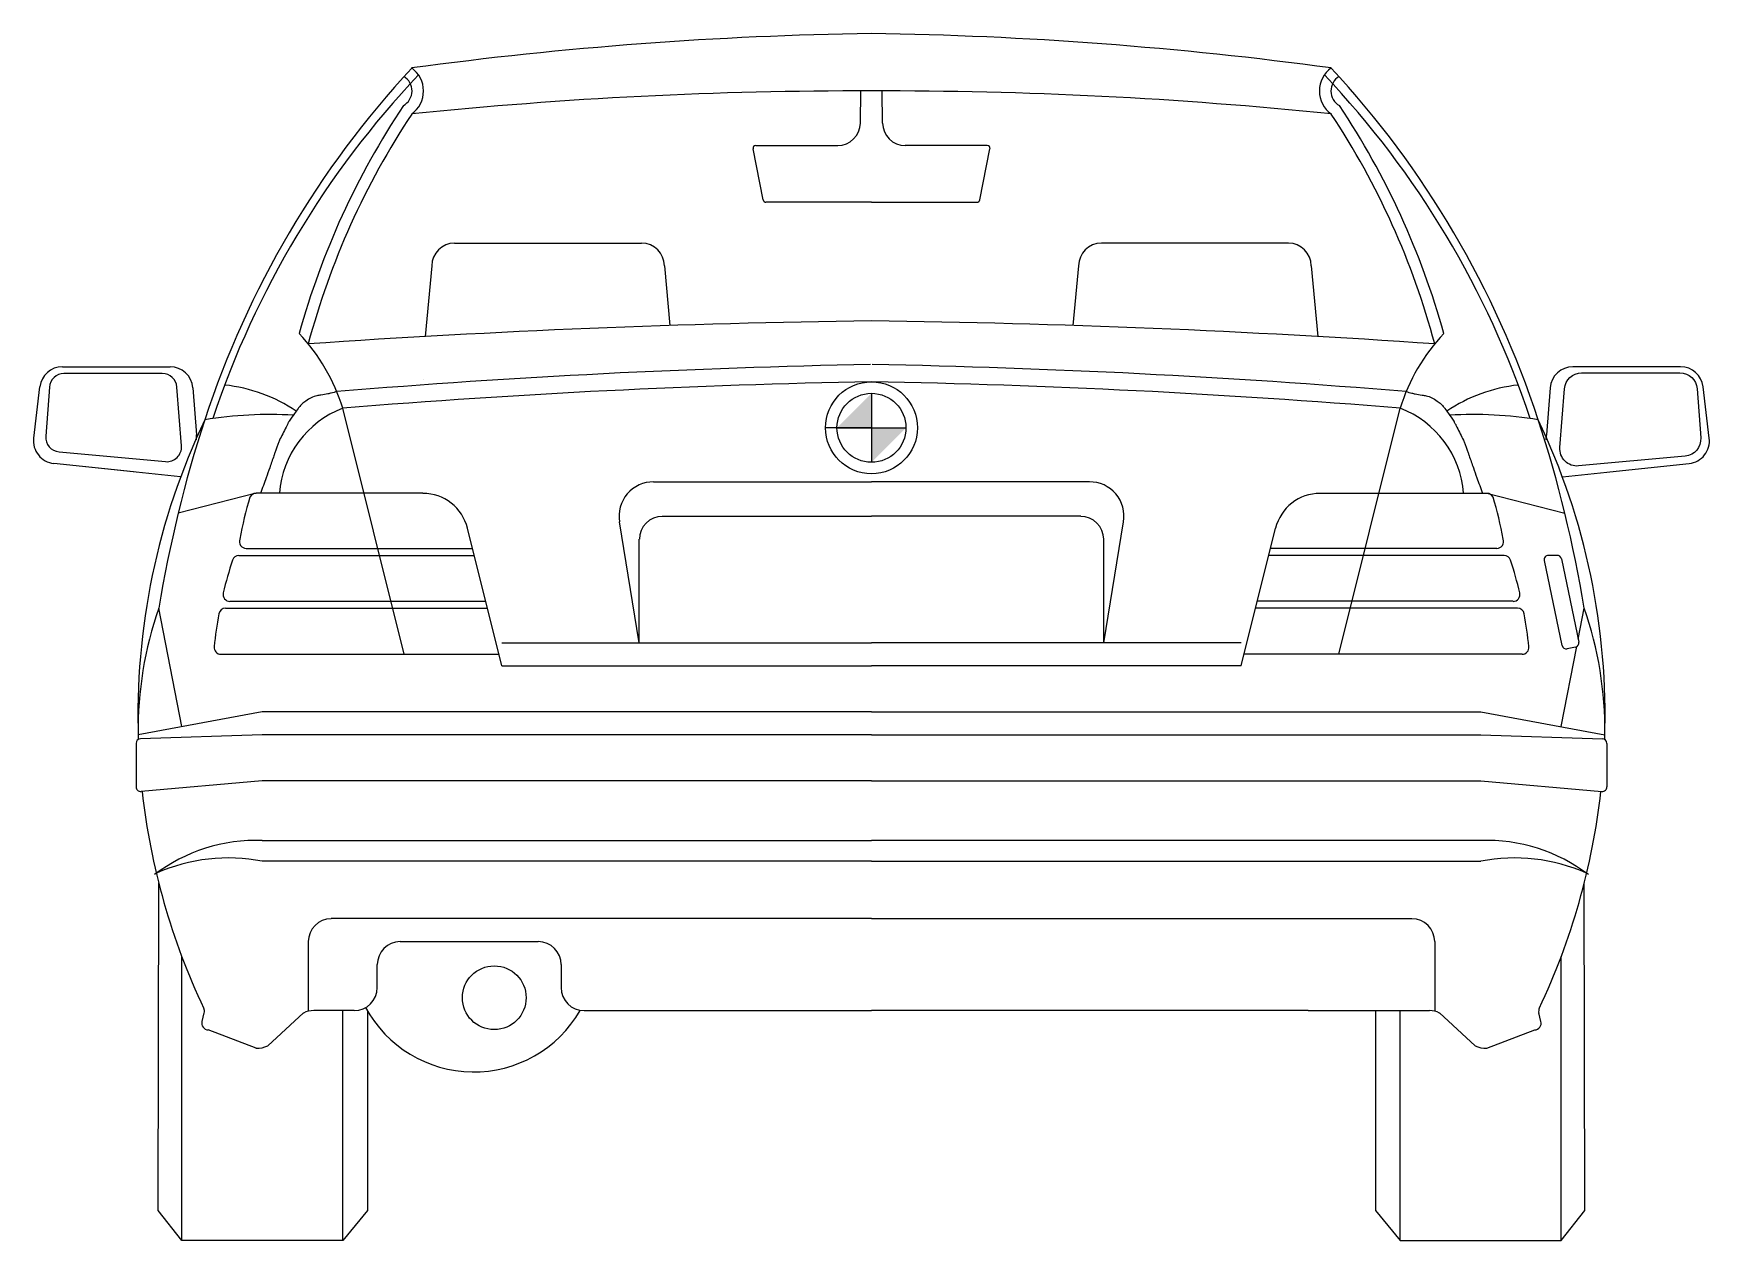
# Model space of a CAD drawing. Extents: x -97 to 98, y 0 to 141.
import ezdxf

# ---------------------------------------------------------------- set-up
doc = ezdxf.new("R2010")
doc.units = 0
doc.header["$LTSCALE"] = 50
doc.header["$MEASUREMENT"] = 0
doc.layers.get('0').update_dxf_attribs({"linetype": 'CONTINUOUS'})

msp = doc.modelspace()

# ---------------------------------------------------------------- linework, layer by layer
at = {"color": 0, "linetype": 'ByBlock'}
for p, q in [((-0.86, 130.31), (-0.82, 134.06)), ((1.73, 130.31), (1.68, 134.06)), ((-12.19, 121.35), (-13.38, 127.3)), ((-13.06, 127.7), (-3.51, 127.7)), ((13.93, 127.7), (4.37, 127.7)), ((13.06, 121.35), (14.25, 127.3)), ((0.43, 121.08), (-11.87, 121.08)), ((0.43, 121.08), (12.73, 121.08)), ((-48.19, 116.31), (-26.37, 116.31)), ((49.06, 116.31), (27.24, 116.31)), ((-50.84, 113.66), (-51.61, 105.43)), ((-23.72, 113.66), (-23.07, 106.71)), ((24.59, 113.66), (23.93, 106.71)), ((51.71, 113.66), (52.48, 105.43)), ((-93.92, 101.89), (-81.36, 101.89)), ((94.79, 101.89), (82.23, 101.89)), ((-51.84, 100.43), (-51.84, 100.43)), ((52.7, 100.43), (52.7, 100.43)), ((-97.27, 93.58), (-96.55, 99.56)), ((-78.72, 99.45), (-78.3, 93.95)), ((0.43, 98.8), (0.43, 90.76)), ((79.59, 99.45), (79.17, 93.95)), ((98.14, 93.58), (97.42, 99.56)), ((-54.05, 68.37), (-61.23, 97.06)), ((54.92, 68.37), (62.09, 97.06)), ((-78.27, 93.39), (-78.3, 93.95)), ((0.43, 94.78), (-4.93, 94.78)), ((-3.59, 94.78), (4.46, 94.78)), ((79.13, 93.39), (79.17, 93.95)), ((-80.14, 89.06), (-94.92, 90.63)), ((-85.65, 89.64), (-94.92, 90.63)), ((81, 89.06), (95.79, 90.63)), ((86.52, 89.64), (95.79, 90.63)), ((-24.99, 88.48), (0.43, 88.48)), ((25.86, 88.48), (0.43, 88.48)), ((-71.33, 87.14), (-80.42, 84.83)), ((-51.88, 87.14), (-71.33, 87.14)), ((-58.75, 87.14), (-68.94, 87.14)), ((52.75, 87.14), (72.2, 87.14)), ((59.61, 87.14), (69.8, 87.14)), ((72.2, 87.14), (81.29, 84.83)), ((-23.96, 84.46), (0.43, 84.46)), ((24.83, 84.46), (0.43, 84.46)), ((-42.67, 67.03), (-46.68, 83.08)), ((-26.65, 69.71), (-28.96, 83.8)), ((27.51, 69.71), (29.83, 83.8)), ((43.53, 67.03), (47.54, 83.08)), ((-72.48, 80.7), (-46.08, 80.7)), ((-26.65, 69.71), (-26.65, 81.77)), ((27.51, 69.71), (27.51, 81.77)), ((73.35, 80.7), (46.95, 80.7)), ((-73.33, 79.9), (-45.88, 79.9)), ((74.2, 79.9), (46.75, 79.9)), ((78.89, 79.3), (80.96, 69.39)), ((80.4, 79.9), (79.38, 79.9)), ((80.89, 79.5), (82.92, 69.79)), ((-74.38, 74.54), (-44.54, 74.54)), ((75.25, 74.54), (45.41, 74.54)), ((-80, 59.93), (-82.68, 73.73)), ((-74.89, 73.73), (-44.34, 73.73)), ((75.76, 73.73), (45.21, 73.73)), ((82.85, 70.12), (83.55, 73.73)), ((-42.67, 69.71), (0.43, 69.71)), ((43.53, 69.71), (0.43, 69.71)), ((80.87, 59.93), (82.68, 69.26)), ((82.53, 69.2), (81.55, 69)), ((-75.43, 68.37), (-43, 68.37)), ((-42.67, 67.03), (0.43, 67.03)), ((43.53, 67.03), (0.43, 67.03)), ((76.3, 68.37), (43.87, 68.37)), ((-70.62, 61.67), (-85.09, 58.98)), ((0.43, 61.67), (-70.62, 61.67)), ((0.43, 61.67), (71.48, 61.67)), ((71.48, 61.67), (85.96, 58.98)), ((-70.62, 58.98), (-84.81, 58.5)), ((0.43, 58.98), (-70.62, 58.98)), ((0.43, 58.98), (71.48, 58.98)), ((71.48, 58.98), (85.68, 58.5)), ((-85.33, 57.97), (-85.33, 52.9)), ((86.2, 57.97), (86.2, 52.9)), ((-70.62, 53.62), (-84.75, 52.37)), ((0.43, 53.62), (-70.62, 53.62)), ((0.43, 53.62), (71.48, 53.62)), ((71.48, 53.62), (85.62, 52.37)), ((-70.62, 46.65), (0.43, 46.65)), ((71.48, 46.65), (0.43, 46.65)), ((0.43, 44.24), (-70.62, 44.24)), ((0.43, 44.24), (71.48, 44.24)), ((-82.75, 3.51), (-82.68, 41.66)), ((83.62, 3.51), (83.55, 41.66)), ((0.43, 37.54), (-62.57, 37.54)), ((0.43, 37.54), (63.44, 37.54)), ((-65.25, 34.85), (-65.25, 26.81)), ((-54.53, 34.85), (-38.44, 34.85)), ((66.12, 34.85), (66.12, 26.81)), ((-80, 0), (-80, 33.11)), ((-57.21, 29.49), (-57.21, 32.17)), ((-35.76, 32.17), (-35.76, 29.49)), ((80.87, 0), (80.87, 33.11)), ((-77.64, 25.55), (-77.39, 26.53)), ((-65.82, 26.53), (-69.97, 22.71)), ((-59.89, 26.81), (-64.62, 26.81)), ((-61.23, 0), (-61.23, 26.81)), ((-58.35, 26.81), (-58.35, 3.51)), ((-33.08, 26.81), (0.43, 26.81)), ((51.35, 26.81), (0.43, 26.81)), ((51.35, 26.81), (65.49, 26.81)), ((59.22, 26.81), (59.22, 3.51)), ((62.1, 0), (62.1, 26.81)), ((66.69, 26.53), (70.83, 22.71)), ((78.51, 25.55), (78.26, 26.53)), ((-71.34, 22.44), (-76.92, 24.55)), ((72.21, 22.44), (77.79, 24.55)), ((-80, 0), (-82.75, 3.51)), ((-58.35, 3.51), (-61.23, 0)), ((59.22, 3.51), (62.1, 0)), ((80.87, 0), (83.62, 3.51)), ((-61.23, 0), (-80, 0)), ((62.1, 0), (80.87, 0))]:
    msp.add_line(p, q, dxfattribs=at)
for points in [[(-95.44, 99.52), (-95.86, 93.79, 0.409031), (-94.32, 91.97), (-81.89, 90.83, 0.464641), (-80.04, 92.66), (-80.57, 99.53, 0.391544), (-82.27, 101.1), (-93.74, 101.1, 0.392901)], [(83.25, 101.19), (94.72, 101.19, -0.392901), (96.72, 99.33), (97.14, 93.6, -0.409031), (95.33, 91.46), (82.9, 90.33, -0.464641), (80.72, 92.47), (81.26, 99.34, -0.391544)]]:
    msp.add_lwpolyline(points, format="xyb", close=True, dxfattribs=at)
for points in [[(-61.92, 99, -0.00873), (-62.57, 98.82, -0.014746), (-62.96, 98.74, -0.012823), (-63.77, 98.6, 0.02167), (-64.25, 98.51, 0.052696), (-64.9, 98.28, 0.048277), (-65.55, 97.9, 0.02147), (-65.98, 97.56, 0.04373), (-66.16, 97.36, 0.008446), (-66.44, 97.01, 0.005507), (-66.85, 96.45, 0.003966), (-67.48, 95.56, 0.035499), (-67.54, 95.45, 0.000025), (-67.69, 95.15, -0.000004), (-67.84, 94.84, -0.000008), (-68.22, 94.08, 0.000077), (-68.61, 93.32, 0.027646), (-68.69, 93.13, 0.004122), (-69.14, 91.87, 0.000556), (-69.26, 91.52, -0.000135), (-69.75, 90.11, -0.002465), (-70.16, 88.95, -0.001569), (-70.82, 87.14)], [(62.79, 99, 0.00873), (63.44, 98.82, 0.014746), (63.82, 98.74, 0.012823), (64.64, 98.6, -0.02167), (65.12, 98.51, -0.052696), (65.77, 98.28, -0.048277), (66.42, 97.9, -0.02147), (66.84, 97.56, -0.04373), (67.03, 97.36, -0.008446), (67.31, 97.01, -0.005507), (67.72, 96.45, -0.003966), (68.34, 95.56, -0.035499), (68.4, 95.45, -0.000025), (68.56, 95.15, 0.000004), (68.71, 94.84, 0.000008), (69.09, 94.08, -0.000077), (69.47, 93.32, -0.027646), (69.55, 93.13, -0.004122), (70.01, 91.87, -0.000556), (70.13, 91.52, 0.000135), (70.62, 90.11, 0.002465), (71.03, 88.95, 0.001569), (71.69, 87.14)]]:
    msp.add_lwpolyline(points, format="xyb", dxfattribs=at)
for centre, radius in [((0.43, 94.78), 5.36), ((0.43, 94.78), 4.02), ((-43.56, 28.31), 3.72)]:
    msp.add_circle(centre, radius, dxfattribs=at)
for centre, radius, start, end in [((7.11, -307.8), 448.61, 90.8531, 97.7252), ((-6.25, -307.8), 448.61, 82.2748, 89.1469), ((28.09, 61.32), 110.87, 137.1412, 161.9277), ((26.28, 61.6), 108.24, 136.6264, 161.544), ((-55.11, 134.06), 1.96, 299.2504, 59.2347), ((-55.11, 134.06), 3.3, 305.5727, 54.4273), ((55.97, 134.06), 3.3, 125.5727, 234.4273), ((-25.42, 61.6), 108.24, 18.456, 43.3736), ((55.97, 134.06), 1.96, 120.7653, 240.7496), ((-27.22, 61.32), 110.87, 18.0723, 42.8588), ((-0.98, -375.27), 509.33, 89.8412, 95.8836), ((1.85, -375.27), 509.33, 84.1164, 90.1588), ((22.95, 80.99), 92.64, 146.3324, 164.4921), ((22.95, 80.99), 91.3, 146.5069, 165.0376), ((-22.09, 80.99), 91.3, 14.9624, 33.4931), ((-22.09, 80.99), 92.64, 15.5079, 33.6676), ((-3.51, 130.35), 2.65, 270, 359.3404), ((4.37, 130.35), 2.65, 180.6596, 270), ((-13.06, 127.37), 0.331, 90, 191.3099), ((13.93, 127.37), 0.331, 348.6901, 90), ((-11.87, 121.41), 0.331, 191.3099, 270), ((12.73, 121.41), 0.331, 270, 348.6901), ((-48.19, 113.66), 2.65, 90, 180), ((-26.37, 113.66), 2.65, 0, 90), ((27.24, 113.66), 2.65, 90, 180), ((49.06, 113.66), 2.65, 0, 90), ((-82.04, 90.73), 21.75, 16.9146, 43.7219), ((15.06, -1057.19), 1164.52, 90.71979, 93.95482), ((-14.2, -1057.19), 1164.52, 86.04518, 89.28021), ((82.9, 90.73), 21.75, 136.2781, 163.0854), ((-93.92, 99.25), 2.65, 90, 173.13), ((-81.36, 99.25), 2.65, 4.3829, 90), ((18.57, -875.93), 978.25, 91.06799, 94.71994), ((-17.71, -875.93), 978.25, 85.28006, 88.93201), ((82.23, 99.25), 2.65, 90, 175.6171), ((94.79, 99.25), 2.65, 6.87, 90), ((-76.92, 81.53), 18.33, 55.9264, 83.9742), ((18.36, -875.92), 976.23, 91.05238, 94.67644), ((-17.5, -875.92), 976.23, 85.32356, 88.94762), ((77.79, 81.53), 18.33, 96.0258, 124.0736), ((-69.74, 49.59), 46.74, 86.6201, 99.3267), ((-57.12, 86.29), 11.52, 110.8643, 175.795), ((57.99, 86.29), 11.52, 4.205, 69.1357), ((70.61, 49.59), 46.74, 80.6733, 93.3799), ((-5.16, 61.26), 79.96, 154.4777, 181.9865), ((64.25, 49.54), 148.91, 161.9351, 170.651), ((-75.73, 96.29), 3.48, 222.1998, 224.9403), ((6.03, 61.26), 79.96, 358.0135, 25.5223), ((-63.38, 49.54), 148.91, 9.349, 18.0649), ((76.6, 96.29), 3.48, 315.0597, 317.8002), ((-94.65, 93.26), 2.65, 173.13, 263.9351), ((95.51, 93.26), 2.65, 276.0649, 6.87), ((-24.99, 84.46), 4.02, 90, 189.3295), ((25.86, 84.46), 4.02, 350.6705, 90), ((-29.92, 73.95), 44.02, 163.1622, 169.7339), ((-71.33, 86.33), 0.804, 90, 152.9274), ((-51.88, 81.77), 5.36, 14.0362, 90), ((52.75, 81.77), 5.36, 90, 165.9638), ((72.2, 86.33), 0.804, 27.0726, 90), ((30.79, 73.95), 44.02, 10.2661, 16.8378), ((-23.96, 81.77), 2.68, 90, 180), ((24.83, 81.77), 2.68, 0, 90), ((-72.48, 81.51), 0.804, 159.1038, 270), ((73.35, 81.51), 0.804, 270, 20.8962), ((-26.68, 64.02), 49.83, 162.0941, 166.6506), ((-73.33, 79.09), 0.804, 90, 162.0941), ((74.2, 79.09), 0.804, 17.9059, 90), ((27.55, 64.02), 49.83, 13.3494, 17.9059), ((79.38, 79.4), 0.5, 90, 191.8096), ((80.4, 79.4), 0.5, 11.8096, 90), ((-74.38, 75.34), 0.804, 166.6506, 270), ((75.25, 75.34), 0.804, 270, 13.3494), ((-42.3, 59.57), 42.79, 160.6715, 180.779), ((-26.68, 64.02), 49.83, 169.5331, 173.967), ((-74.89, 72.93), 0.804, 90, 169.5331), ((75.76, 72.93), 0.804, 10.4669, 90), ((27.55, 64.02), 49.83, 6.033, 10.4669), ((43.17, 59.57), 42.79, 359.221, 19.3285), ((-75.43, 69.17), 0.804, 173.967, 270), ((76.3, 69.17), 0.804, 270, 6.033), ((81.45, 69.49), 0.5, 191.8096, 281.8096), ((82.43, 69.69), 0.5, 281.8096, 11.8096), ((-84.8, 57.97), 0.536, 91.9522, 180), ((85.66, 57.97), 0.536, 360, 88.0478), ((-84.8, 52.9), 0.536, 180, 275.0684), ((85.66, 52.9), 0.536, 264.9316, 360), ((-5.16, 61.26), 79.96, 186.3788, 205.3142), ((6.03, 61.26), 79.96, 334.6858, 353.6212), ((-71.26, 26.81), 19.85, 88.1539, 126.9581), ((72.12, 26.81), 19.85, 53.0419, 91.8461), ((-74.54, 23.71), 20.9, 79.1733, 113.7779), ((75.41, 23.71), 20.9, 66.2221, 100.8267), ((-62.57, 34.85), 2.68, 90, 180), ((63.44, 34.85), 2.68, 0, 90), ((-54.53, 32.17), 2.68, 90, 180), ((-38.44, 32.17), 2.68, 0, 90), ((-59.89, 29.49), 2.68, 270, 0), ((-33.08, 29.49), 2.68, 180, 270), ((-76.87, 25.35), 0.804, 165.5281, 266.2332), ((-78.17, 26.73), 0.804, 345.5281, 25.3142), ((-64.62, 24.13), 2.68, 90, 116.5651), ((-45.95, 33.98), 14.33, 208.3754, 329.9787), ((65.49, 24.13), 2.68, 63.4349, 90), ((77.73, 25.35), 0.804, 273.7668, 14.4719), ((79.04, 26.73), 0.804, 154.6858, 194.4719), ((-71.17, 25.11), 2.68, 266.2332, 296.5651), ((72.03, 25.11), 2.68, 243.4349, 273.7668)]:
    msp.add_arc(centre, radius, start, end, dxfattribs=at)
for points in [[(-3.59, 94.78), (0.43, 94.78), (0.43, 98.8)], [(0.43, 94.78), (4.46, 94.78), (0.43, 90.76)]]:
    msp.add_solid(points, dxfattribs=at)

doc.saveas('drawing.dxf')
